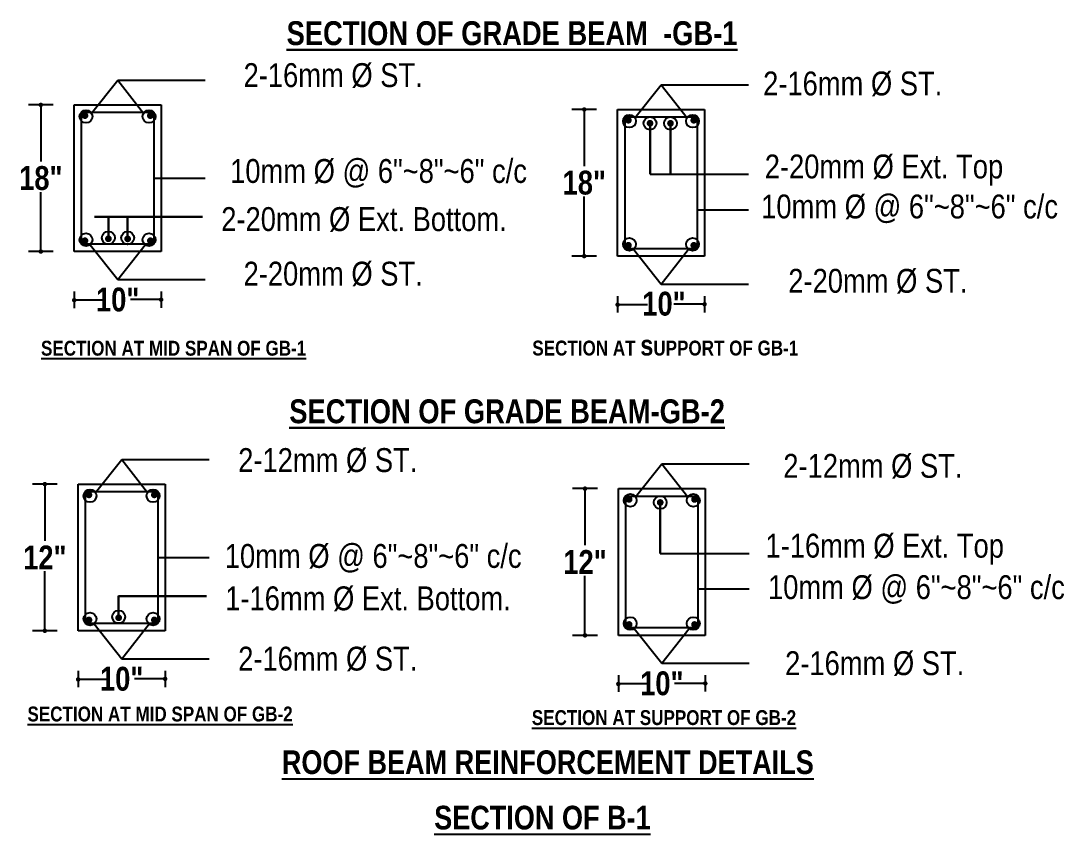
# Model space of a CAD drawing. Header units: inches. Extents: x -54558 to 35158, y -4190 to 41945.
# Drawn here: x 11241 to 11940, y -469 to 77 of the extents above; entities that cross this region are included whole.
import ezdxf

# ---------------------------------------------------------------- set-up
doc = ezdxf.new("R2010")
doc.units = ezdxf.units.IN
doc.header["$MEASUREMENT"] = 0
doc.layers.add('column', color=10, linetype='Continuous', lineweight=30)
doc.layers.add('WALL', color=250, linetype='Continuous', lineweight=30)
doc.layers.add('Elevation', color=21, linetype='Continuous')
doc.styles.get("Standard").update_dxf_attribs({"font": 'ARIALN.TTF'})

msp = doc.modelspace()

# ---------------------------------------------------------------- linework, layer by layer
at = {"layer": 'Elevation', "color": 0}
for p, q in [((11287.927, 14.731), (11305.492, 36.88)), ((11305.492, 36.88), (11322.909, 14.776)), ((11305.492, 36.88), (11364.127, 36.88)), ((11652.413, 11.658), (11669.979, 33.807)), ((11669.979, 33.807), (11728.613, 33.807)), ((11669.979, 33.807), (11687.396, 11.703)), ((11262.238, 20.301), (11245.642, 20.301)), ((11253.94, 20.301), (11253.94, -17.626)), ((11276.31, 20.301), (11334.636, 20.301)), ((11276.31, -78.041), (11276.31, 20.301)), ((11281.302, 15.309), (11329.644, 15.309)), ((11281.302, -73.05), (11281.302, 15.309)), ((11329.644, 15.309), (11329.644, -73.05)), ((11334.636, 20.301), (11334.636, -78.041)), ((11626.725, 17.228), (11610.129, 17.228)), ((11618.427, 17.228), (11618.427, -20.699)), ((11640.797, -81.114), (11640.797, 17.228)), ((11640.797, 17.228), (11699.123, 17.228)), ((11699.123, 17.228), (11699.123, -81.114)), ((11645.789, -76.122), (11645.789, 12.236)), ((11645.789, 12.236), (11694.131, 12.236)), ((11694.131, 12.236), (11694.131, -76.122)), ((11662.527, -26.166), (11728.613, -26.166)), ((11253.94, -78.041), (11253.94, -38.153)), ((11618.427, -81.114), (11618.427, -41.226)), ((11329.644, -73.05), (11281.302, -73.05)), ((11286.996, -73.443), (11305.492, -96.766)), ((11305.492, -96.766), (11323.847, -73.471)), ((11694.131, -76.122), (11645.789, -76.122)), ((11651.482, -76.516), (11669.979, -99.839)), ((11669.979, -99.839), (11688.334, -76.544)), ((11262.238, -78.041), (11245.642, -78.041)), ((11334.636, -78.041), (11276.31, -78.041)), ((11626.725, -81.114), (11610.129, -81.114)), ((11699.123, -81.114), (11640.797, -81.114)), ((11305.492, -96.766), (11364.127, -96.766)), ((11276.31, -104.82), (11276.31, -115.901)), ((11334.636, -104.82), (11334.636, -115.789)), ((11669.979, -99.839), (11728.613, -99.839)), ((11276.31, -110.417), (11289.8, -110.417)), ((11289.8, -110.417), (11296.428, -110.417)), ((11321.147, -110.304), (11313.983, -110.304)), ((11334.636, -110.304), (11314.142, -110.304)), ((11640.797, -107.893), (11640.797, -118.974)), ((11699.123, -107.893), (11699.123, -118.862)), ((11640.797, -113.49), (11654.286, -113.49)), ((11654.286, -113.49), (11660.914, -113.49)), ((11685.634, -113.377), (11678.47, -113.377)), ((11699.123, -113.377), (11678.629, -113.377)), ((11290.605, -239.548), (11308.171, -217.398)), ((11308.171, -217.398), (11325.588, -239.503)), ((11308.171, -217.398), (11366.805, -217.398)), ((11652.905, -242.594), (11670.47, -220.445)), ((11670.47, -220.445), (11729.105, -220.445)), ((11670.47, -220.445), (11687.887, -242.549)), ((11264.917, -233.978), (11248.321, -233.978)), ((11256.619, -233.978), (11256.619, -271.904)), ((11278.989, -233.978), (11337.315, -233.978)), ((11278.989, -332.32), (11278.989, -233.978)), ((11337.315, -233.978), (11337.315, -332.32)), ((11627.216, -237.025), (11610.62, -237.025)), ((11618.918, -237.025), (11618.918, -274.951)), ((11641.288, -335.367), (11641.288, -237.025)), ((11641.288, -237.025), (11699.614, -237.025)), ((11699.614, -237.025), (11699.614, -335.367)), ((11283.981, -238.97), (11332.323, -238.97)), ((11283.981, -327.328), (11283.981, -238.97)), ((11332.323, -238.97), (11332.323, -327.328)), ((11646.28, -330.375), (11646.28, -242.017)), ((11646.28, -242.017), (11694.622, -242.017)), ((11694.622, -242.017), (11694.622, -330.375)), ((11669.376, -280.419), (11729.105, -280.419)), ((11256.619, -332.32), (11256.619, -292.432)), ((11618.918, -335.367), (11618.918, -295.478)), ((11332.323, -327.328), (11283.981, -327.328)), ((11289.674, -327.722), (11308.171, -351.044)), ((11308.171, -351.044), (11326.526, -327.75)), ((11264.917, -332.32), (11248.321, -332.32)), ((11337.315, -332.32), (11278.989, -332.32)), ((11627.216, -335.367), (11610.62, -335.367)), ((11699.614, -335.367), (11641.288, -335.367)), ((11694.622, -330.375), (11646.28, -330.375)), ((11651.974, -330.768), (11670.47, -354.091)), ((11670.47, -354.091), (11688.825, -330.797)), ((11308.171, -351.044), (11366.805, -351.044)), ((11670.47, -354.091), (11729.105, -354.091)), ((11278.989, -359.099), (11278.989, -370.18)), ((11337.315, -359.099), (11337.315, -370.067)), ((11641.288, -362.146), (11641.288, -373.227)), ((11699.614, -362.146), (11699.614, -373.114)), ((11278.989, -364.696), (11292.478, -364.696)), ((11292.478, -364.696), (11299.106, -364.696)), ((11323.826, -364.583), (11316.662, -364.583)), ((11337.315, -364.583), (11316.821, -364.583)), ((11641.288, -367.743), (11654.778, -367.743)), ((11654.778, -367.743), (11661.406, -367.743)), ((11686.125, -367.63), (11678.961, -367.63)), ((11699.614, -367.63), (11679.12, -367.63))]:
    msp.add_line(p, q, dxfattribs=at)
for points, const_width in [([(11253.191, 20.301, 1), (11254.689, 20.301, 1)], 1.498), ([(11282.419, 13.069, 1), (11284.665, 13.069, 1)], 2.246), ([(11326.278, 13.06, 1), (11328.524, 13.06, 1)], 2.246), ([(11617.678, 17.228, 1), (11619.175, 17.228, 1)], 1.498), ([(11646.906, 9.997, 1), (11649.152, 9.997, 1)], 2.246), ([(11661.404, 7.955, 1), (11663.65, 7.955, 1)], 2.246), ([(11675.139, 7.955, 1), (11677.385, 7.955, 1)], 2.246), ([(11690.764, 9.987, 1), (11693.011, 9.987, 1)], 2.246), ([(11282.419, -70.768, 1), (11284.665, -70.768, 1)], 2.246), ([(11298.151, -69.488, 1), (11300.397, -69.488, 1)], 2.246), ([(11311.055, -69.554, 1), (11313.301, -69.554, 1)], 2.246), ([(11326.278, -70.777, 1), (11328.524, -70.777, 1)], 2.246), ([(11253.191, -78.041, 1), (11254.689, -78.041, 1)], 1.498), ([(11646.906, -73.841, 1), (11649.152, -73.841, 1)], 2.246), ([(11690.764, -73.85, 1), (11693.011, -73.85, 1)], 2.246), ([(11617.678, -81.114, 1), (11619.175, -81.114, 1)], 1.498), ([(11275.562, -110.645, 1), (11277.059, -110.645, 1)], 1.498), ([(11333.887, -110.304, 1), (11335.385, -110.304, 1)], 1.498), ([(11698.374, -113.377, 1), (11699.872, -113.377, 1)], 1.498), ([(11640.048, -113.718, 1), (11641.546, -113.718, 1)], 1.498), ([(11255.87, -233.978, 1), (11257.367, -233.978, 1)], 1.498), ([(11618.169, -237.025, 1), (11619.667, -237.025, 1)], 1.498), ([(11285.098, -241.209, 1), (11287.344, -241.209, 1)], 2.246), ([(11328.956, -241.219, 1), (11331.203, -241.219, 1)], 2.246), ([(11647.397, -244.256, 1), (11649.643, -244.256, 1)], 2.246), ([(11668.253, -246.297, 1), (11670.499, -246.297, 1)], 2.246), ([(11691.256, -244.266, 1), (11693.502, -244.266, 1)], 2.246), ([(11305.008, -323.6, 1), (11307.255, -323.6, 1)], 2.246), ([(11285.098, -325.047, 1), (11287.344, -325.047, 1)], 2.246), ([(11328.956, -325.056, 1), (11331.203, -325.056, 1)], 2.246), ([(11647.397, -328.094, 1), (11649.643, -328.094, 1)], 2.246), ([(11691.256, -328.103, 1), (11693.502, -328.103, 1)], 2.246), ([(11255.87, -332.32, 1), (11257.367, -332.32, 1)], 1.498), ([(11618.169, -335.367, 1), (11619.667, -335.367, 1)], 1.498), ([(11278.24, -364.924, 1), (11279.738, -364.924, 1)], 1.498), ([(11336.566, -364.583, 1), (11338.064, -364.583, 1)], 1.498), ([(11640.54, -367.971, 1), (11642.037, -367.971, 1)], 1.498), ([(11698.865, -367.63, 1), (11700.363, -367.63, 1)], 1.498)]:
    msp.add_lwpolyline(points, format="xyb", close=True, dxfattribs=dict(at, const_width=const_width))
for points in [[(11329.644, -28.87), (11364.127, -28.87)], [(11694.131, -49.979), (11728.613, -49.979)], [(11332.323, -283.149), (11366.805, -283.149)], [(11694.622, -304.231), (11729.105, -304.231)]]:
    msp.add_lwpolyline(points, dxfattribs=at)
for centre in [(11284.258, 12.46), (11326.55, 12.46), (11648.744, 9.387), (11662.527, 7.955), (11676.262, 7.955), (11691.037, 9.387), (11284.258, -70.108), (11299.274, -68.828), (11312.178, -68.894), (11326.55, -70.108), (11648.744, -73.181), (11691.037, -73.181), (11286.936, -241.819), (11329.229, -241.819), (11649.236, -244.865), (11669.376, -246.297), (11691.528, -244.865), (11286.936, -324.387), (11306.131, -322.94), (11329.229, -324.387), (11649.236, -327.434), (11691.528, -327.434)]:
    msp.add_circle(centre, 4.315, dxfattribs=at)
at = {"layer": 'WALL'}
for p, q in [((11662.527, 7.955), (11662.527, -26.166)), ((11676.262, 7.955), (11676.262, -26.166)), ((11289.932, -54.818), (11362.424, -54.818)), ((11299.274, -68.828), (11299.274, -54.818)), ((11312.178, -68.894), (11312.178, -54.884)), ((11669.376, -246.297), (11669.376, -280.419)), ((11306.131, -322.94), (11306.131, -308.93)), ((11306.131, -309.097), (11365.102, -309.097))]:
    msp.add_line(p, q, dxfattribs=at)

# ---------------------------------------------------------------- texts
at = {"layer": 'column', "color": 0, "char_height": 16, "attachment_point": 1}
for s, insert, width in [('{\\fArial Narrow|b1|i0|c0|p34;\\L\\C7;SECTION OF GRADE BEAM  -GB-1}', (11418.806, 76.379), 354.49664), ('{\\fArial Narrow|b1|i0|c0|p34;\\L\\C7;SECTION OF GRADE BEAM-GB-2}', (11420.586, -177.144), 339.60952)]:
    msp.add_mtext(s, dxfattribs=dict(at, insert=insert, width=width))
at = {"layer": 'Elevation', "color": 0, "char_height": 16, "attachment_point": 5}
for s, insert in [('{\\fArial Narrow|b0|i0|c0|p34;2-16mm %%C ST.}', (11450.015, 39.955)), ('{\\fArial Narrow|b0|i0|c0|p34;2-16mm %%C ST.}', (11798.491, 34.344)), ('{\\fArial Narrow|b0|i0|c0|p34;2-20mm %%C Ext. Top}', (11819.449, -23.43)), ('{\\fArial Narrow|b1|i0|c0|p34;18"}', (11253.94, -28.87)), ('{\\fArial Narrow|b0|i0|c0|p34;10mm %%C @ 6"~8"~6" c/c}', (11480.462, -25.633)), ('{\\fArial Narrow|b1|i0|c0|p34;18"}', (11618.427, -31.943)), ('{\\fArial Narrow|b0|i0|c0|p34;10mm %%c @ 6"~8"~6" c/c }', (11836.632, -49.429)), ('{\\fArial Narrow|b0|i0|c0|p34;2-20mm %%C Ext. Bottom.}', (11470.699, -56.588)), ('{\\fArial Narrow|b0|i0|c0|p34;2-20mm %%C ST.}', (11450.015, -93.172)), ('{\\fArial Narrow|b0|i0|c0|p34;2-20mm %%C ST.}', (11815.362, -97.964)), ('{\\fArial Narrow|b1|i0|c0|p34;10"}', (11305.473, -110.304)), ('{\\fArial Narrow|b1|i0|c0|p34;10"}', (11671.876, -113.104)), ('{\\fArial Narrow|b0|i0|c0|p34;2-12mm %%C ST.}', (11446.416, -218.161)), ('{\\fArial Narrow|b0|i0|c0|p34;2-12mm %%C ST.}', (11812.026, -222.027)), ('{\\fArial Narrow|b0|i0|c0|p34;1-16mm %%C Ext. Top}', (11819.94, -277.682)), ('{\\fArial Narrow|b1|i0|c0|p34;12"}', (11256.619, -283.149)), ('{\\fArial Narrow|b0|i0|c0|p34;10mm %%c @ 6"~8"~6" c/c}', (11476.863, -283.749)), ('{\\fArial Narrow|b1|i0|c0|p34;12"}', (11618.918, -286.196)), ('{\\fArial Narrow|b0|i0|c0|p34;10mm %%c @ 6"~8"~6" c/c }', (11841.22, -304.682)), ('{\\fArial Narrow|b0|i0|c0|p34;1-16mm %%C Ext. Bottom.}', (11473.377, -310.867)), ('{\\fArial Narrow|b0|i0|c0|p34;2-16mm %%C ST.}', (11446.416, -351.288)), ('{\\fArial Narrow|b0|i0|c0|p34;2-16mm %%C ST.}', (11813.241, -354.335)), ('{\\fArial Narrow|b1|i0|c0|p34;10"}', (11308.152, -364.583)), ('{\\fArial Narrow|b1|i0|c0|p34;10"}', (11670.451, -367.63))]:
    msp.add_mtext(s, dxfattribs=dict(at, insert=insert))
at = {"layer": 'Elevation', "color": 0, "attachment_point": 1}
for s, insert, char_height, width in [('{\\fArial Narrow|b1|i0|c0|p34;\\L\\C7;SECTION AT MID SPAN OF GB-1}', (11254.062, -137.866), 9.9835, 190.13382), ('{\\fArial Narrow|b1|i0|c0|p34;\\C7;SECTION AT \\H1.375x;s\\H0.7274x;UPPORT OF GB-1}', (11583.602, -134.018), 9.9835, 190.13382), ('{\\fArial Narrow|b1|i0|c0|p34;\\L\\C7;SECTION AT MID SPAN OF GB-2}', (11244.982, -383.119), 9.9835, 190.13382), ('{\\fArial Narrow|b1|i0|c0|p34;\\L\\C7;SECTION AT SUPPORT OF GB-2}', (11583.267, -385.535), 9.9835, 181.15138), ('{\\fArial Narrow|b1|i0|c0|p34;\\L\\C7;SECTION OF B-1 }', (11517.783, -449.646), 15.84, 286.98911)]:
    msp.add_mtext(s, dxfattribs=dict(at, insert=insert, char_height=char_height, width=width))
at = {"layer": 'Elevation', "insert": (11593.985, -420.539), "char_height": 15.84, "width": 1285.65508, "attachment_point": 5}
msp.add_mtext('{\\fArial Narrow|b1|i0|c0|p34;\\L\\C7;ROOF BEAM REINFORCEMENT DETAILS}', dxfattribs=at)

doc.saveas('drawing.dxf')
